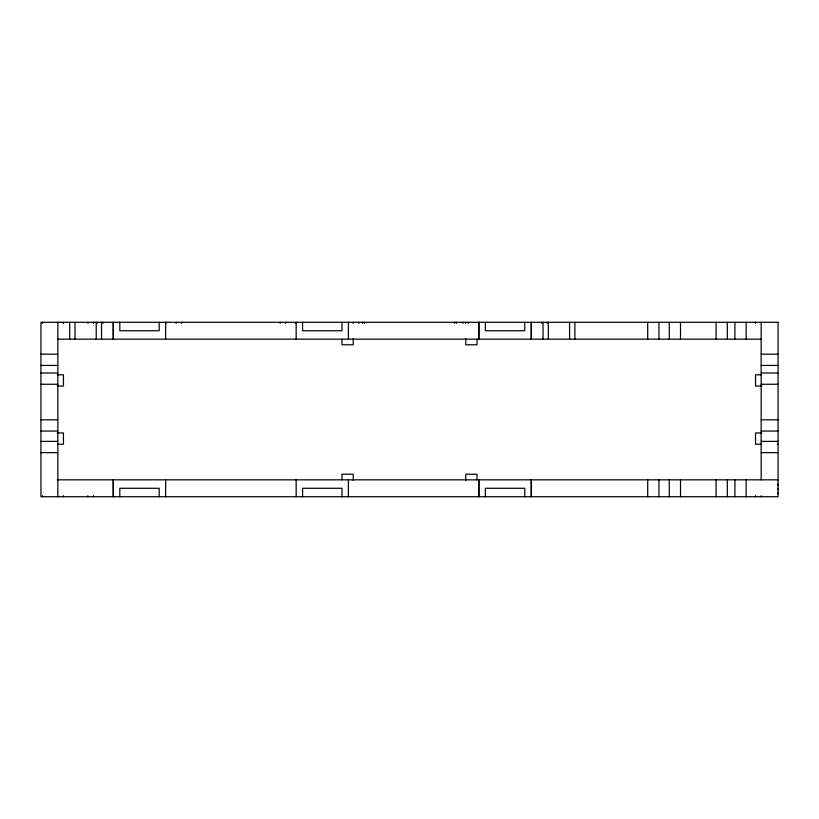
<?xml version="1.0" encoding="UTF-8"?>
<svg xmlns="http://www.w3.org/2000/svg" width="819" height="819" viewBox="0 0 819 819"><rect width="100%" height="100%" fill="white"/><g stroke="black" fill="none" stroke-linecap="round" stroke-linejoin="round"><path stroke-width="1.23" d="M778.05 493.898L778.05 492.495M778.05 489.68L778.05 488.278M778.05 485.462L778.05 484.049M57.832 339.168L761.168 339.168M40.95 354.166L57.832 354.166M761.168 354.166L778.05 354.166M40.95 365.428L57.832 365.428M761.168 365.428L778.05 365.428M40.95 373.014L57.832 373.014M761.168 373.014L778.05 373.014M57.832 374.805L63.452 374.805L63.452 386.056L57.207 386.056M761.168 374.805L755.548 374.805L755.548 386.056L761.793 386.056M40.95 384.265L57.832 384.265M761.168 384.265L778.05 384.265M40.95 419.819L57.832 419.819M761.168 419.819L778.05 419.819M40.95 431.07L57.832 431.07M761.168 431.07L778.05 431.07M57.207 432.944L63.452 432.944L63.452 444.195L57.832 444.195M761.793 432.944L755.548 432.944L755.548 444.195L761.168 444.195M40.95 441.39L57.832 441.39M761.168 441.39L778.05 441.39M777.518 444.195L778.05 444.195M40.95 452.641L57.832 452.641M761.168 452.641L778.05 452.641M57.207 479.832L778.05 479.832M761.168 322.287L761.168 479.832M761.168 495.659L761.168 496.713M755.548 322.287L755.548 323.341M755.548 495.659L755.548 496.713M746.16 322.287L746.16 339.168M746.16 479.832L746.16 496.713M734.909 322.287L734.909 339.168M734.909 479.832L734.909 496.713M727.323 322.287L727.323 339.168M727.323 479.832L727.323 496.713M716.072 322.287L716.072 339.168M716.072 479.832L716.072 496.713M680.517 322.287L680.517 339.168M680.517 479.832L680.517 496.713M669.266 322.287L669.266 339.168M669.266 479.832L669.266 496.713M658.947 322.287L658.947 339.168M658.947 479.832L658.947 496.713M647.696 322.287L647.696 339.168M647.696 479.832L647.696 496.713M574.877 322.287L574.877 339.168M569.574 322.287L569.574 339.168M548.351 322.287L548.351 339.168M547.256 322.287L547.256 323.341M543.048 322.287L543.048 339.168M541.635 322.287L541.635 323.341M531.408 322.287L531.408 339.168M531.408 479.832L531.408 496.713M531.173 322.287L531.173 339.168M531.173 479.832L531.173 496.713M524.754 322.287L524.754 330.722L485.37 330.722L485.37 322.287M524.754 496.713L524.754 488.278L485.37 488.278L485.37 496.713M478.941 322.287L478.941 339.168M478.941 479.832L478.941 496.713M478.705 322.287L478.705 339.168M478.705 479.832L478.705 496.713M477.016 339.168L477.016 344.789L465.765 344.789L465.765 338.544M477.016 479.832L477.016 474.211L465.765 474.211L465.765 480.456M468.488 322.287L468.488 323.341M465.765 322.287L465.765 323.341M462.858 322.287L462.858 323.341M456.388 322.287L456.388 323.341M454.514 322.287L454.514 323.341M364.486 322.287L364.486 323.341M362.612 322.287L362.612 323.341M358.855 322.287L358.855 323.341M353.235 322.287L353.235 323.341M353.235 338.544L353.235 344.789L341.984 344.789L341.984 339.168M353.235 480.456L353.235 474.211L341.984 474.211L341.984 479.832M348.638 322.287L348.638 323.341M348.403 322.287L348.403 339.168M348.403 479.832L348.403 496.713M341.984 322.287L341.984 330.722L302.59 330.722L302.59 322.287M341.984 496.713L341.984 488.278L302.59 488.278L302.59 496.713M296.171 322.287L296.171 339.168M296.171 479.832L296.171 496.713M295.935 322.287L295.935 323.341M285.708 322.287L285.708 323.341M280.088 322.287L280.088 323.341M181.716 322.287L181.716 323.341M176.085 322.287L176.085 323.341M165.868 322.287L165.868 323.341M165.633 322.287L165.633 339.168M165.633 479.832L165.633 496.713M159.203 322.287L159.203 330.722L119.82 330.722L119.82 322.287M159.203 496.713L159.203 488.278L119.82 488.278L119.82 496.713M113.391 322.287L113.391 339.168M113.391 479.832L113.391 496.713M113.155 322.287L113.155 339.168M113.155 479.832L113.155 496.713M102.938 322.287L102.938 323.341M101.525 322.287L101.525 339.168M97.307 322.287L97.307 323.341M96.222 322.287L96.222 339.168M93.468 322.287L93.468 323.341M93.468 495.659L93.468 496.713M87.838 322.287L87.838 323.341M87.838 495.659L87.838 496.713M75 322.287L75 339.168M69.697 322.287L69.697 339.168M63.452 322.287L63.452 323.341M63.452 495.659L63.452 496.713M57.832 322.287L57.832 496.713M42.557 322.287L42.557 323.341M42.557 495.659L42.557 496.713M778.05 322.287L40.95 322.287L40.95 496.713L778.05 496.713L778.05 322.287"/></g></svg>
